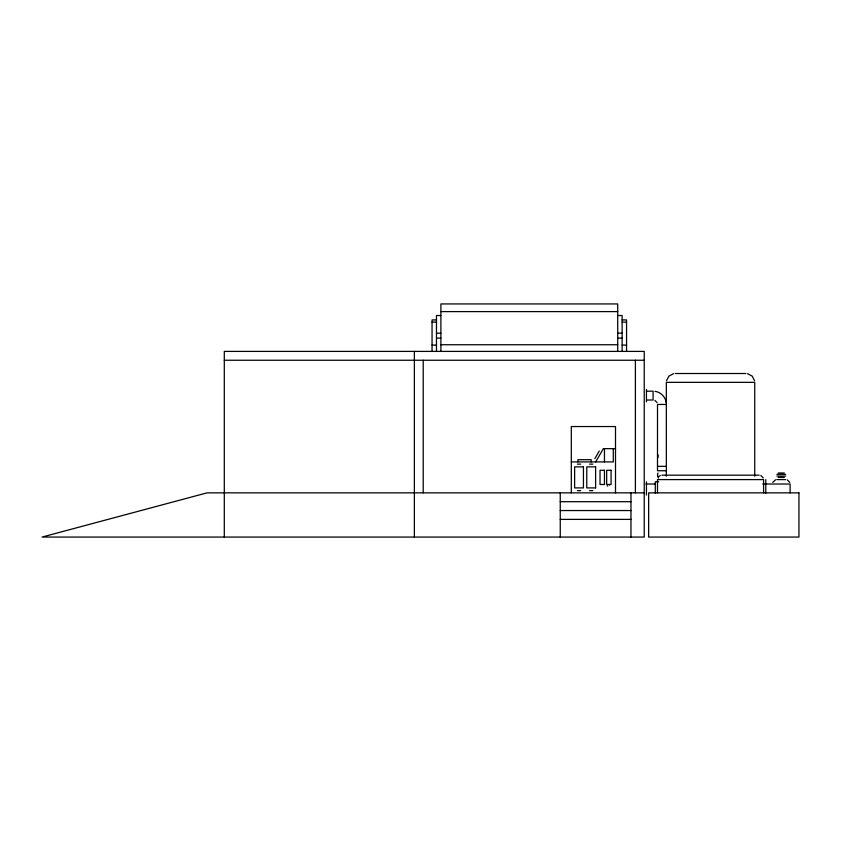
<?xml version="1.0" encoding="UTF-8"?>
<svg xmlns="http://www.w3.org/2000/svg" width="841" height="841" viewBox="0 0 841 841"><rect width="100%" height="100%" fill="white"/><g stroke="black" fill="none" stroke-linecap="round" stroke-linejoin="round"><path stroke-width="1.26" d="M658.125 454.97L657.988 457.493M666.482 380.742L668.931 376.095L673.567 373.656M772.742 482.387L775.633 479.769M594.85 458.66L599.265 451.018M595.691 461.909L603.354 448.652L615.507 448.652M658.787 476.469L660.29 475.48M440.894 311.601L617.715 311.601M440.894 315.512L436.479 315.512L436.479 351.401M617.715 315.512L622.13 315.512L622.13 351.401M436.479 319.927L432.053 319.927L432.053 351.391M622.13 319.927L626.556 319.927L626.556 351.391M432.053 322.135L436.479 322.135M622.13 322.135L626.556 322.135M436.479 333.183L440.894 333.183M617.715 333.183L622.13 333.183M436.479 338.145L440.894 338.145M617.715 338.145L622.13 338.145M440.894 344.747L617.715 344.747M432.053 345.104L436.479 345.104M622.13 345.104L626.556 345.104M224.295 360.242L644.238 360.242M675.176 373.509L745.904 373.509M646.519 391.191L653.079 391.191L653.079 400.011L646.519 400.022M666.324 404.447L657.504 404.447L657.494 470.75L666.324 470.75M571.302 461.909L613.289 461.909L613.289 448.652M577.399 464.127L580.668 464.127M589.562 464.127L592.821 464.127M657.515 466.335L666.324 466.335M595.596 466.86L586.787 466.86L586.776 487.906L595.596 487.906M778.209 472.989L784.327 472.989M776.863 474.324L785.673 474.324M661.92 475.176L759.171 475.176M776.863 476.08L785.673 476.08M778.209 477.415L784.327 477.415M776.874 479.591L785.673 479.591M658.598 481.809L655.286 481.809L655.286 493.12M645.93 484.017L655.023 484.017M762.682 484.017L790.109 484.017L790.109 492.858M577.399 490.65L580.668 490.65M589.562 490.65L592.821 490.65M644.238 492.858L207.023 492.858L42.05 537.063L644.238 537.063L644.238 351.401L224.295 351.401L224.295 537.063M560.253 501.699L630.971 501.699M560.253 510.54L630.971 510.54M560.253 519.381L630.971 519.381M654.95 391.317C660.648 392.043 665.483 396.878 666.209 402.576M747.512 373.656L752.159 376.095L754.598 380.742M787.313 479.906L789.804 482.387M654.908 400.421L657.094 402.608M760.8 475.48L763.281 477.972M607.759 486.098L607.17 485.72M765.794 479.591L765.794 493.215M763.586 492.858L763.586 479.591L657.494 479.591L657.494 492.858M754.745 476.195L754.745 382.35L666.335 382.35L666.335 476.195M646.445 389.436L646.445 401.777M646.445 481.809L646.445 495.065M635.397 360.242L635.397 492.858M630.971 492.858L630.971 537.063M617.715 351.401L617.715 303.937L440.894 303.937L440.894 351.401M615.507 492.858L615.507 426.545L571.302 426.545L571.302 492.858M604.458 448.652L604.458 461.909M595.617 466.86L595.617 487.906M591.191 461.909L591.191 459.701L577.935 459.701L577.935 461.909M560.253 492.858L560.253 537.063M423.212 360.242L423.212 492.858M414.371 351.401L414.371 537.063M609.599 484.847A1.104 1.104 0 0 1 609.336 485.015M658.577 478.066A4.415 4.415 0 0 1 658.04 473.052M583.433 466.86L574.634 466.86L574.613 487.906L583.433 487.906L583.454 466.86M604.448 470.277L600.043 470.277L600.032 484.49L604.448 484.49L604.458 470.277M611.071 470.277L606.676 470.277L606.666 484.49L611.071 484.49L611.081 470.277M798.95 492.858L648.653 492.858L648.653 537.063L798.95 537.063L798.95 492.858"/></g></svg>
